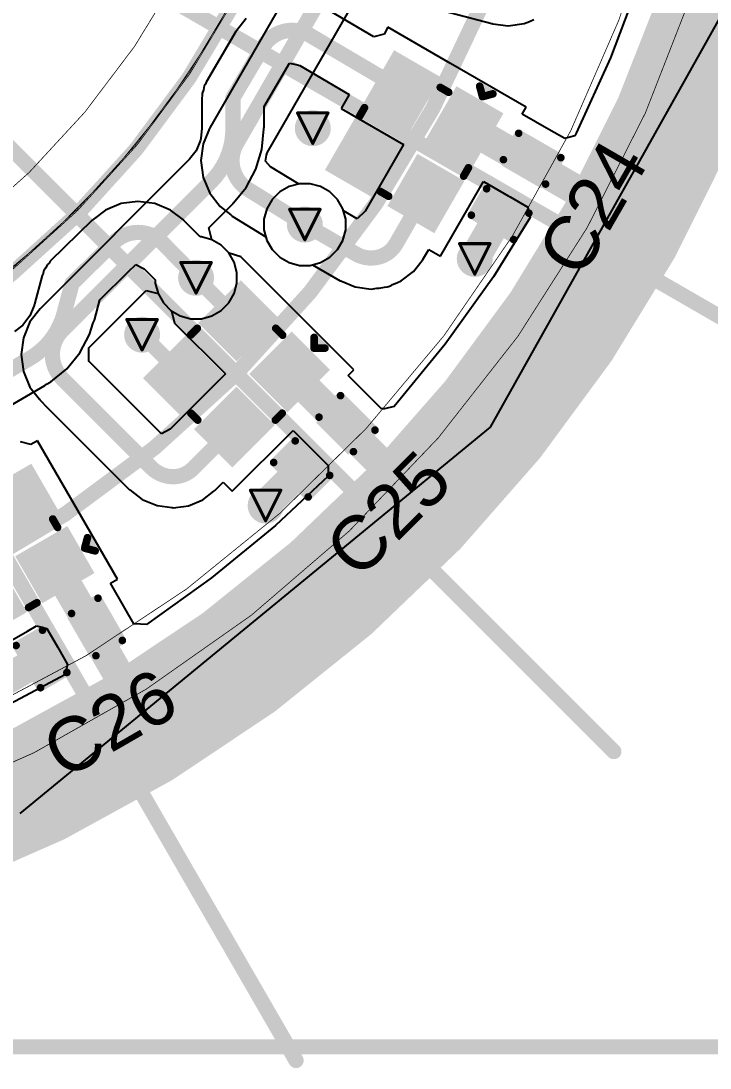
# Model space of a CAD drawing. Header units: inches. Extents: x -18 to 217, y -14 to 159.
# Drawn here: x 45.48 to 56.96, y -5.35 to 12.09 of the extents above; entities that cross this region are included whole.
import ezdxf

# ---------------------------------------------------------------- set-up
doc = ezdxf.new("R2010")
doc.units = ezdxf.units.IN
for name, color, linetype in [('Bottom Layer', 5, 'Continuous'), ('Dimension', 6, 'Continuous'), ('Drill Drawing', 1, 'Continuous'), ('Fabrication', 76, 'Continuous'), ('Mechanical 4', 56, 'Continuous'), ('Top Layer', 1, 'Continuous'), ('Top Overlay', 2, 'Continuous'), ('Top Paste', 8, 'Continuous'), ('Top Solder', 216, 'Continuous'), ('Via Holes', 16, 'Continuous')]:
    doc.layers.add(name, color=color, linetype=linetype)
doc.styles.add('Arial', font='', dxfattribs={"height": 0.2})
doc.styles.get('Arial').set_extended_font_data('Arial')

# ---------------------------------------------------------------- blocks, each defined once
blk = doc.blocks.new('C___0402_32')
at = {"layer": 'Top Layer'}
for points in [[(-0.699, -0.318), (-0.699, 0.317), (-0.241, 0.317), (-0.241, -0.318)], [(0.241, -0.318), (0.241, 0.317), (0.698, 0.317), (0.698, -0.318)]]:
    blk.add_hatch(color=1, dxfattribs=at).paths.add_polyline_path(points)
at = {"layer": 'Top Paste'}
for points in [[(-0.699, -0.318), (-0.699, 0.317), (-0.241, 0.317), (-0.241, -0.318)], [(0.241, -0.318), (0.241, 0.317), (0.698, 0.317), (0.698, -0.318)]]:
    blk.add_hatch(color=8, dxfattribs=at).paths.add_polyline_path(points)
at = {"layer": 'Top Solder'}
for points in [[(-0.759, -0.378), (-0.759, 0.377), (-0.181, 0.377), (-0.181, -0.378)], [(0.181, -0.378), (0.181, 0.377), (0.758, 0.377), (0.758, -0.378)]]:
    blk.add_hatch(color=216, dxfattribs=at).paths.add_polyline_path(points)
at = {"layer": 'Top Overlay', "const_width": 0.127}
for points in [[(-0.787, 0.406), (-0.279, 0.406)], [(-0.787, 0.406), (-0.787, -0.406)], [(0.279, 0.406), (0.787, 0.406)], [(0.787, 0.406), (0.787, -0.406)], [(-0.787, -0.406), (-0.279, -0.406)], [(0.279, -0.406), (0.787, -0.406)]]:
    blk.add_lwpolyline(points, dxfattribs=at)
at = {"layer": 'Top Overlay', "const_width": 0.0635}
for points in [[(-0.819, 0.406, 1), (-0.756, 0.406, 1)], [(-0.819, 0.406, 1), (-0.756, 0.406, 1)], [(-0.311, 0.406, 1), (-0.248, 0.406, 1)], [(0.248, 0.406, 1), (0.311, 0.406, 1)], [(0.756, 0.406, 1), (0.819, 0.406, 1)], [(0.756, 0.406, 1), (0.819, 0.406, 1)], [(-0.819, -0.406, 1), (-0.756, -0.406, 1)], [(-0.819, -0.406, 1), (-0.756, -0.406, 1)], [(-0.311, -0.406, 1), (-0.248, -0.406, 1)], [(0.248, -0.406, 1), (0.311, -0.406, 1)], [(0.756, -0.406, 1), (0.819, -0.406, 1)], [(0.756, -0.406, 1), (0.819, -0.406, 1)]]:
    blk.add_lwpolyline(points, format="xyb", close=True, dxfattribs=at)
blk = doc.blocks.new('SK6812_EC20_33')
at = {"layer": 'Top Layer'}
for points in [[(-1.05, 0.95), (-0.25, 0.95), (-0.25, 0.25), (-1.05, 0.25)], [(0.25, 0.95), (1.05, 0.95), (1.05, 0.25), (0.25, 0.25)], [(-1.05, -0.25), (-0.25, -0.25), (-0.25, -0.95), (-1.05, -0.95)], [(0.25, -0.25), (1.05, -0.25), (1.05, -0.95), (0.25, -0.95)]]:
    blk.add_hatch(color=1, dxfattribs=at).paths.add_polyline_path(points)
at = {"layer": 'Top Paste'}
for points in [[(-1.05, 0.95), (-0.25, 0.95), (-0.25, 0.25), (-1.05, 0.25)], [(0.25, 0.95), (1.05, 0.95), (1.05, 0.25), (0.25, 0.25)], [(-1.05, -0.25), (-0.25, -0.25), (-0.25, -0.95), (-1.05, -0.95)], [(0.25, -0.25), (1.05, -0.25), (1.05, -0.95), (0.25, -0.95)]]:
    blk.add_hatch(color=8, dxfattribs=at).paths.add_polyline_path(points)
at = {"layer": 'Top Solder'}
for points in [[(-1.152, 1.052), (-0.148, 1.052), (-0.148, 0.148), (-1.152, 0.148)], [(0.148, 1.052), (1.152, 1.052), (1.152, 0.148), (0.148, 0.148)], [(-1.152, -0.148), (-0.148, -0.148), (-0.148, -1.052), (-1.152, -1.052)], [(0.148, -0.148), (1.152, -0.148), (1.152, -1.052), (0.148, -1.052)]]:
    blk.add_hatch(color=216, dxfattribs=at).paths.add_polyline_path(points)
at = {"layer": 'Top Overlay', "const_width": 0.127}
for points in [[(-0.086, 1), (0.076, 1)], [(-1, 0.076), (-1, -0.086)], [(1, 0.076), (1, -0.086)], [(1.219, -0.61), (1.346, -0.483)], [(1.346, -0.483), (1.346, -0.737)], [(1.219, -0.61), (1.346, -0.737)], [(-0.086, -1), (0.076, -1)]]:
    blk.add_lwpolyline(points, dxfattribs=at)
at = {"layer": 'Top Overlay', "const_width": 0.0635}
for points in [[(-0.117, 1, 1), (-0.054, 1, 1)], [(0.044, 1, 1), (0.108, 1, 1)], [(-1.032, 0.076, 1), (-0.968, 0.076, 1)], [(0.968, 0.076, 1), (1.032, 0.076, 1)], [(-1.032, -0.086, 1), (-0.968, -0.086, 1)], [(0.968, -0.086, 1), (1.032, -0.086, 1)], [(1.314, -0.483, 1), (1.378, -0.483, 1)], [(1.314, -0.483, 1), (1.378, -0.483, 1)], [(1.187, -0.61, 1), (1.251, -0.61, 1)], [(1.187, -0.61, 1), (1.251, -0.61, 1)], [(1.314, -0.737, 1), (1.378, -0.737, 1)], [(1.314, -0.737, 1), (1.378, -0.737, 1)], [(-0.117, -1, 1), (-0.054, -1, 1)], [(0.044, -1, 1), (0.108, -1, 1)]]:
    blk.add_lwpolyline(points, format="xyb", close=True, dxfattribs=at)
blk = doc.blocks.new('C___0402_34')
at = {"layer": 'Top Layer'}
for points in [[(-0.699, -0.318), (-0.699, 0.317), (-0.241, 0.317), (-0.241, -0.318)], [(0.241, -0.318), (0.241, 0.317), (0.698, 0.317), (0.698, -0.318)]]:
    blk.add_hatch(color=1, dxfattribs=at).paths.add_polyline_path(points)
at = {"layer": 'Top Paste'}
for points in [[(-0.699, -0.318), (-0.699, 0.317), (-0.241, 0.317), (-0.241, -0.318)], [(0.241, -0.318), (0.241, 0.317), (0.698, 0.317), (0.698, -0.318)]]:
    blk.add_hatch(color=8, dxfattribs=at).paths.add_polyline_path(points)
at = {"layer": 'Top Solder'}
for points in [[(-0.759, -0.378), (-0.759, 0.377), (-0.181, 0.377), (-0.181, -0.378)], [(0.181, -0.378), (0.181, 0.377), (0.758, 0.377), (0.758, -0.378)]]:
    blk.add_hatch(color=216, dxfattribs=at).paths.add_polyline_path(points)
at = {"layer": 'Top Overlay', "const_width": 0.127}
for points in [[(-0.787, 0.406), (-0.787, -0.406)], [(-0.787, 0.406), (-0.279, 0.406)], [(0.279, 0.406), (0.787, 0.406)], [(0.787, 0.406), (0.787, -0.406)], [(-0.787, -0.406), (-0.279, -0.406)], [(0.279, -0.406), (0.787, -0.406)]]:
    blk.add_lwpolyline(points, dxfattribs=at)
at = {"layer": 'Top Overlay', "const_width": 0.0635}
for points in [[(-0.819, 0.406, 1), (-0.756, 0.406, 1)], [(-0.819, 0.406, 1), (-0.756, 0.406, 1)], [(-0.311, 0.406, 1), (-0.248, 0.406, 1)], [(0.248, 0.406, 1), (0.311, 0.406, 1)], [(0.756, 0.406, 1), (0.819, 0.406, 1)], [(0.756, 0.406, 1), (0.819, 0.406, 1)], [(-0.819, -0.406, 1), (-0.756, -0.406, 1)], [(-0.819, -0.406, 1), (-0.756, -0.406, 1)], [(-0.311, -0.406, 1), (-0.248, -0.406, 1)], [(0.248, -0.406, 1), (0.311, -0.406, 1)], [(0.756, -0.406, 1), (0.819, -0.406, 1)], [(0.756, -0.406, 1), (0.819, -0.406, 1)]]:
    blk.add_lwpolyline(points, format="xyb", close=True, dxfattribs=at)
blk = doc.blocks.new('SK6812_EC20_35')
at = {"layer": 'Top Layer'}
for points in [[(-1.05, 0.95), (-0.25, 0.95), (-0.25, 0.25), (-1.05, 0.25)], [(0.25, 0.95), (1.05, 0.95), (1.05, 0.25), (0.25, 0.25)], [(-1.05, -0.25), (-0.25, -0.25), (-0.25, -0.95), (-1.05, -0.95)], [(0.25, -0.25), (1.05, -0.25), (1.05, -0.95), (0.25, -0.95)]]:
    blk.add_hatch(color=1, dxfattribs=at).paths.add_polyline_path(points)
at = {"layer": 'Top Paste'}
for points in [[(-1.05, 0.95), (-0.25, 0.95), (-0.25, 0.25), (-1.05, 0.25)], [(0.25, 0.95), (1.05, 0.95), (1.05, 0.25), (0.25, 0.25)], [(-1.05, -0.25), (-0.25, -0.25), (-0.25, -0.95), (-1.05, -0.95)], [(0.25, -0.25), (1.05, -0.25), (1.05, -0.95), (0.25, -0.95)]]:
    blk.add_hatch(color=8, dxfattribs=at).paths.add_polyline_path(points)
at = {"layer": 'Top Solder'}
for points in [[(-1.152, 1.052), (-0.148, 1.052), (-0.148, 0.148), (-1.152, 0.148)], [(0.148, 1.052), (1.152, 1.052), (1.152, 0.148), (0.148, 0.148)], [(-1.152, -0.148), (-0.148, -0.148), (-0.148, -1.052), (-1.152, -1.052)], [(0.148, -0.148), (1.152, -0.148), (1.152, -1.052), (0.148, -1.052)]]:
    blk.add_hatch(color=216, dxfattribs=at).paths.add_polyline_path(points)
at = {"layer": 'Top Overlay', "const_width": 0.127}
for points in [[(-0.086, 1), (0.076, 1)], [(-1, 0.076), (-1, -0.086)], [(1, 0.076), (1, -0.086)], [(1.346, -0.483), (1.219, -0.61)], [(1.346, -0.483), (1.346, -0.737)], [(1.219, -0.61), (1.346, -0.737)], [(-0.086, -1), (0.076, -1)]]:
    blk.add_lwpolyline(points, dxfattribs=at)
at = {"layer": 'Top Overlay', "const_width": 0.0635}
for points in [[(-0.117, 1, 1), (-0.054, 1, 1)], [(0.044, 1, 1), (0.108, 1, 1)], [(-1.032, 0.076, 1), (-0.968, 0.076, 1)], [(0.968, 0.076, 1), (1.032, 0.076, 1)], [(-1.032, -0.086, 1), (-0.968, -0.086, 1)], [(0.968, -0.086, 1), (1.032, -0.086, 1)], [(1.314, -0.483, 1), (1.378, -0.483, 1)], [(1.314, -0.483, 1), (1.378, -0.483, 1)], [(1.187, -0.61, 1), (1.251, -0.61, 1)], [(1.187, -0.61, 1), (1.251, -0.61, 1)], [(1.314, -0.737, 1), (1.378, -0.737, 1)], [(1.314, -0.737, 1), (1.378, -0.737, 1)], [(-0.117, -1, 1), (-0.054, -1, 1)], [(0.044, -1, 1), (0.108, -1, 1)]]:
    blk.add_lwpolyline(points, format="xyb", close=True, dxfattribs=at)
blk = doc.blocks.new('C___0402_36')
at = {"layer": 'Top Layer'}
for points in [[(-0.699, -0.318), (-0.699, 0.317), (-0.241, 0.317), (-0.241, -0.318)], [(0.241, -0.318), (0.241, 0.317), (0.698, 0.317), (0.698, -0.318)]]:
    blk.add_hatch(color=1, dxfattribs=at).paths.add_polyline_path(points)
at = {"layer": 'Top Paste'}
for points in [[(-0.699, -0.318), (-0.699, 0.317), (-0.241, 0.317), (-0.241, -0.318)], [(0.241, -0.318), (0.241, 0.317), (0.698, 0.317), (0.698, -0.318)]]:
    blk.add_hatch(color=8, dxfattribs=at).paths.add_polyline_path(points)
at = {"layer": 'Top Solder'}
for points in [[(-0.759, -0.378), (-0.759, 0.377), (-0.181, 0.377), (-0.181, -0.378)], [(0.181, -0.378), (0.181, 0.377), (0.758, 0.377), (0.758, -0.378)]]:
    blk.add_hatch(color=216, dxfattribs=at).paths.add_polyline_path(points)
at = {"layer": 'Top Overlay', "const_width": 0.127}
for points in [[(-0.787, 0.406), (-0.279, 0.406)], [(-0.787, 0.406), (-0.787, -0.406)], [(0.279, 0.406), (0.787, 0.406)], [(0.787, 0.406), (0.787, -0.406)], [(-0.787, -0.406), (-0.279, -0.406)], [(0.279, -0.406), (0.787, -0.406)]]:
    blk.add_lwpolyline(points, dxfattribs=at)
at = {"layer": 'Top Overlay', "const_width": 0.0635}
for points in [[(-0.819, 0.406, 1), (-0.756, 0.406, 1)], [(-0.819, 0.406, 1), (-0.756, 0.406, 1)], [(-0.311, 0.406, 1), (-0.248, 0.406, 1)], [(0.248, 0.406, 1), (0.311, 0.406, 1)], [(0.756, 0.406, 1), (0.819, 0.406, 1)], [(0.756, 0.406, 1), (0.819, 0.406, 1)], [(-0.819, -0.406, 1), (-0.756, -0.406, 1)], [(-0.819, -0.406, 1), (-0.756, -0.406, 1)], [(-0.311, -0.406, 1), (-0.248, -0.406, 1)], [(0.248, -0.406, 1), (0.311, -0.406, 1)], [(0.756, -0.406, 1), (0.819, -0.406, 1)], [(0.756, -0.406, 1), (0.819, -0.406, 1)]]:
    blk.add_lwpolyline(points, format="xyb", close=True, dxfattribs=at)
blk = doc.blocks.new('SK6812_EC20_37')
at = {"layer": 'Top Layer'}
for points in [[(-1.05, 0.95), (-0.25, 0.95), (-0.25, 0.25), (-1.05, 0.25)], [(0.25, 0.95), (1.05, 0.95), (1.05, 0.25), (0.25, 0.25)], [(-1.05, -0.25), (-0.25, -0.25), (-0.25, -0.95), (-1.05, -0.95)], [(0.25, -0.25), (1.05, -0.25), (1.05, -0.95), (0.25, -0.95)]]:
    blk.add_hatch(color=1, dxfattribs=at).paths.add_polyline_path(points)
at = {"layer": 'Top Paste'}
for points in [[(-1.05, 0.95), (-0.25, 0.95), (-0.25, 0.25), (-1.05, 0.25)], [(0.25, 0.95), (1.05, 0.95), (1.05, 0.25), (0.25, 0.25)], [(-1.05, -0.25), (-0.25, -0.25), (-0.25, -0.95), (-1.05, -0.95)], [(0.25, -0.25), (1.05, -0.25), (1.05, -0.95), (0.25, -0.95)]]:
    blk.add_hatch(color=8, dxfattribs=at).paths.add_polyline_path(points)
at = {"layer": 'Top Solder'}
for points in [[(-1.152, 1.052), (-0.148, 1.052), (-0.148, 0.148), (-1.152, 0.148)], [(0.148, 1.052), (1.152, 1.052), (1.152, 0.148), (0.148, 0.148)], [(-1.152, -0.148), (-0.148, -0.148), (-0.148, -1.052), (-1.152, -1.052)], [(0.148, -0.148), (1.152, -0.148), (1.152, -1.052), (0.148, -1.052)]]:
    blk.add_hatch(color=216, dxfattribs=at).paths.add_polyline_path(points)
at = {"layer": 'Top Overlay', "const_width": 0.127}
for points in [[(-0.086, 1), (0.076, 1)], [(-1, 0.076), (-1, -0.086)], [(1, 0.076), (1, -0.086)], [(1.346, -0.483), (1.219, -0.61)], [(1.346, -0.483), (1.346, -0.737)], [(1.219, -0.61), (1.346, -0.737)], [(-0.086, -1), (0.076, -1)]]:
    blk.add_lwpolyline(points, dxfattribs=at)
at = {"layer": 'Top Overlay', "const_width": 0.0635}
for points in [[(-0.117, 1, 1), (-0.054, 1, 1)], [(0.044, 1, 1), (0.108, 1, 1)], [(-1.032, 0.076, 1), (-0.968, 0.076, 1)], [(0.968, 0.076, 1), (1.032, 0.076, 1)], [(-1.032, -0.086, 1), (-0.968, -0.086, 1)], [(0.968, -0.086, 1), (1.032, -0.086, 1)], [(1.314, -0.483, 1), (1.378, -0.483, 1)], [(1.314, -0.483, 1), (1.378, -0.483, 1)], [(1.187, -0.61, 1), (1.251, -0.61, 1)], [(1.187, -0.61, 1), (1.251, -0.61, 1)], [(1.314, -0.737, 1), (1.378, -0.737, 1)], [(1.314, -0.737, 1), (1.378, -0.737, 1)], [(-0.117, -1, 1), (-0.054, -1, 1)], [(0.044, -1, 1), (0.108, -1, 1)]]:
    blk.add_lwpolyline(points, format="xyb", close=True, dxfattribs=at)

msp = doc.modelspace()

# ---------------------------------------------------------------- hatches: boundary and pattern name
at = {"layer": 'Bottom Layer'}
h = msp.add_hatch(color=5, dxfattribs=at)
edge = h.paths.add_edge_path()
edge.add_arc((50.347, 10.3), 0.3, 0, 360)
h = msp.add_hatch(color=5, dxfattribs=at)
edge = h.paths.add_edge_path()
edge.add_arc((50.214, 8.695), 0.3, 0, 360)
h = msp.add_hatch(color=5, dxfattribs=at)
edge = h.paths.add_edge_path()
edge.add_arc((53.045, 8.123), 0.3, 0, 360)
h = msp.add_hatch(color=5, dxfattribs=at)
edge = h.paths.add_edge_path()
edge.add_arc((48.402, 7.808), 0.3, 0, 360)
h = msp.add_hatch(color=5, dxfattribs=at)
edge = h.paths.add_edge_path()
edge.add_arc((47.503, 6.86), 0.3, 0, 360)
h = msp.add_hatch(color=5, dxfattribs=at)
edge = h.paths.add_edge_path()
edge.add_arc((49.561, 4.015), 0.3, 0, 360)
at = {"layer": 'Top Layer'}
h = msp.add_hatch(color=1, dxfattribs=at)
edge = h.paths.add_edge_path()
edge.add_arc((50.347, 10.3), 0.3, 0, 360)
h = msp.add_hatch(color=1, dxfattribs=at)
edge = h.paths.add_edge_path()
edge.add_arc((50.214, 8.695), 0.3, 0, 360)
h = msp.add_hatch(color=1, dxfattribs=at)
edge = h.paths.add_edge_path()
edge.add_arc((53.045, 8.123), 0.3, 0, 360)
h = msp.add_hatch(color=1, dxfattribs=at)
edge = h.paths.add_edge_path()
edge.add_arc((48.402, 7.808), 0.3, 0, 360)
h = msp.add_hatch(color=1, dxfattribs=at)
edge = h.paths.add_edge_path()
edge.add_arc((47.503, 6.86), 0.3, 0, 360)
h = msp.add_hatch(color=1, dxfattribs=at)
edge = h.paths.add_edge_path()
edge.add_arc((49.561, 4.015), 0.3, 0, 360)
at = {"layer": 'Via Holes'}
h = msp.add_hatch(color=7, dxfattribs=at)
edge = h.paths.add_edge_path()
edge.add_arc((50.347, 10.3), 0.15, 0, 360)
h = msp.add_hatch(color=7, dxfattribs=at)
edge = h.paths.add_edge_path()
edge.add_arc((50.214, 8.695), 0.15, 0, 360)
h = msp.add_hatch(color=7, dxfattribs=at)
edge = h.paths.add_edge_path()
edge.add_arc((53.045, 8.123), 0.15, 0, 360)
h = msp.add_hatch(color=7, dxfattribs=at)
edge = h.paths.add_edge_path()
edge.add_arc((48.402, 7.808), 0.15, 0, 360)
h = msp.add_hatch(color=7, dxfattribs=at)
edge = h.paths.add_edge_path()
edge.add_arc((47.503, 6.86), 0.15, 0, 360)
h = msp.add_hatch(color=7, dxfattribs=at)
edge = h.paths.add_edge_path()
edge.add_arc((49.561, 4.015), 0.15, 0, 360)

# ---------------------------------------------------------------- linework, layer by layer
at = {"layer": 'Bottom Layer'}
for p, q in [((50.381, 13.34), (48.629, 10.304)), ((49.586, 9.89), (51.279, 12.822)), ((48.626, 10.296), (48.521, 10.042)), ((48.629, 10.304), (48.626, 10.296)), ((48.521, 10.042), (48.484, 9.761)), ((49.558, 9.751), (49.576, 9.851)), ((49.576, 9.851), (49.586, 9.89)), ((48.484, 9.761), (48.521, 9.481)), ((49.64, 9.659), (49.558, 9.751)), ((50.106, 9.371), (49.64, 9.659)), ((48.521, 9.481), (48.629, 9.219)), ((50.125, 9.376), (50.106, 9.371)), ((50.304, 9.376), (50.125, 9.376)), ((50.477, 9.33), (50.304, 9.376)), ((50.632, 9.24), (50.477, 9.33)), ((47.434, 9.081), (47.153, 9.044)), ((47.715, 9.044), (47.434, 9.081)), ((48.629, 9.219), (48.801, 8.995)), ((50.759, 9.113), (50.632, 9.24)), ((50.849, 8.958), (50.759, 9.113)), ((46.892, 8.936), (46.686, 8.777)), ((47.153, 9.044), (46.892, 8.936)), ((47.977, 8.936), (47.715, 9.044)), ((48.19, 8.772), (47.977, 8.936)), ((48.801, 8.995), (48.982, 8.856)), ((50.895, 8.785), (50.849, 8.958)), ((46.67, 8.767), (45.973, 8.083)), ((46.686, 8.777), (46.67, 8.767)), ((48.192, 8.771), (48.19, 8.772)), ((48.197, 8.768), (48.192, 8.771)), ((48.192, 8.771), (48.192, 8.771)), ((48.198, 8.766), (48.197, 8.768)), ((48.2, 8.765), (48.198, 8.766)), ((48.317, 8.646), (48.2, 8.765)), ((48.982, 8.856), (49.006, 8.833)), ((49.006, 8.833), (49.565, 8.488)), ((50.895, 8.605), (50.895, 8.785)), ((48.471, 8.489), (48.317, 8.646)), ((50.849, 8.432), (50.895, 8.605)), ((48.492, 8.489), (48.471, 8.489)), ((48.665, 8.443), (48.492, 8.489)), ((48.82, 8.353), (48.665, 8.443)), ((49.565, 8.488), (49.58, 8.432)), ((49.58, 8.432), (49.669, 8.277)), ((50.759, 8.277), (50.849, 8.432)), ((48.947, 8.226), (48.82, 8.353)), ((49.037, 8.071), (48.947, 8.226)), ((49.669, 8.277), (49.796, 8.15)), ((50.632, 8.15), (50.759, 8.277)), ((45.925, 8.029), (45.896, 7.97)), ((45.953, 8.053), (45.925, 8.029)), ((45.973, 8.083), (45.953, 8.053)), ((47.272, 7.907), (47.396, 8.028)), ((47.396, 8.028), (47.538, 7.955)), ((49.083, 7.898), (49.037, 8.071)), ((49.796, 8.15), (49.951, 8.061)), ((49.951, 8.061), (50.125, 8.014)), ((50.304, 8.014), (50.477, 8.061)), ((50.477, 8.061), (50.632, 8.15)), ((45.852, 7.88), (45.836, 7.848)), ((45.859, 7.916), (45.852, 7.88)), ((45.896, 7.97), (45.859, 7.916)), ((46.8, 7.443), (47.272, 7.907)), ((47.538, 7.955), (47.549, 7.949)), ((47.549, 7.949), (47.721, 7.775)), ((49.083, 7.719), (49.083, 7.898)), ((50.125, 8.014), (50.304, 8.014)), ((45.836, 7.848), (45.708, 7.37)), ((47.721, 7.775), (47.721, 7.719)), ((47.721, 7.719), (47.768, 7.545)), ((49.037, 7.545), (49.083, 7.719)), ((47.768, 7.545), (47.857, 7.39)), ((48.947, 7.39), (49.037, 7.545)), ((45.705, 7.347), (45.633, 7.172)), ((45.707, 7.359), (45.705, 7.347)), ((45.708, 7.37), (45.707, 7.359)), ((46.708, 7.101), (46.8, 7.443)), ((47.857, 7.39), (47.984, 7.263)), ((48.82, 7.263), (48.947, 7.39)), ((45.633, 7.172), (45.518, 7.022)), ((47.984, 7.263), (48.139, 7.174)), ((48.139, 7.174), (48.313, 7.127)), ((48.492, 7.127), (48.665, 7.174)), ((48.665, 7.174), (48.82, 7.263)), ((45.518, 7.022), (45.376, 6.913)), ((46.627, 6.863), (46.686, 7.057)), ((46.686, 7.057), (46.708, 7.101)), ((48.313, 7.127), (48.492, 7.127)), ((46.465, 6.559), (46.627, 6.863)), ((46.247, 6.293), (46.465, 6.559)), ((45.98, 6.074), (46.247, 6.293)), ((42.945, 4.316), (45.883, 6.012)), ((45.883, 6.012), (45.913, 6.038)), ((45.913, 6.038), (45.98, 6.074))]:
    msp.add_line(p, q, dxfattribs=at)
at = {"layer": 'Bottom Layer', "const_width": 0.254}
for points in [[(49.077, 10.045), (50.83, 13.081)], [(49.279, 9.274), (50.214, 8.695)], [(46.336, 7.714), (47.033, 8.398)], [(47.831, 8.402), (48.408, 7.814)], [(46.208, 7.235), (46.336, 7.714)], [(42.589, 4.708), (45.625, 6.461)]]:
    msp.add_lwpolyline(points, dxfattribs=at)
for points in [[(49.279, 9.274, -0.411354), (49.077, 10.045)], [(47.033, 8.398, -0.410559), (47.831, 8.402)], [(46.208, 7.235, -0.203622), (45.625, 6.461)]]:
    msp.add_lwpolyline(points, format="xyb", dxfattribs=at)
at = {"layer": 'Bottom Layer', "const_width": 0.127}
for points in [[(49.014, 10.045, 1), (49.141, 10.045, 1)], [(49.014, 10.045, 1), (49.141, 10.045, 1)], [(49.215, 9.274, 1), (49.342, 9.274, 1)], [(49.215, 9.274, 1), (49.342, 9.274, 1)], [(50.151, 8.695, 1), (50.278, 8.695, 1)], [(46.97, 8.398, 1), (47.097, 8.398, 1)], [(46.97, 8.398, 1), (47.097, 8.398, 1)], [(47.767, 8.402, 1), (47.894, 8.402, 1)], [(47.768, 8.402, 1), (47.895, 8.402, 1)], [(48.345, 7.814, 1), (48.472, 7.814, 1)], [(46.273, 7.714, 1), (46.4, 7.714, 1)], [(46.273, 7.714, 1), (46.4, 7.714, 1)], [(46.144, 7.235, 1), (46.271, 7.235, 1)], [(46.144, 7.235, 1), (46.271, 7.235, 1)], [(45.561, 6.461, 1), (45.688, 6.461, 1)], [(45.561, 6.461, 1), (45.688, 6.461, 1)]]:
    msp.add_lwpolyline(points, format="xyb", close=True, dxfattribs=at)
at = {"layer": 'Dimension', "const_width": 0.254}
for points in [[(21.817, 43.704), (50.067, -5.227)], [(17.944, 37.336), (55.362, -0.082)], [(15.044, 31.457), (58.345, 6.457)]]:
    msp.add_lwpolyline(points, dxfattribs=at)
at = {"layer": 'Dimension'}
for points, const_width in [([(58.31, 19.467, 1), (13.31, 19.467, 1)], 0.254), ([(54.56, 19.467, 1), (17.06, 19.467, 1)], 0.254), ([(55.299, -0.082, 1), (55.426, -0.082, 1)], 0.127), ([(50.004, -5.227, 1), (50.131, -5.227, 1)], 0.127)]:
    msp.add_lwpolyline(points, format="xyb", close=True, dxfattribs=dict(at, const_width=const_width))
at = {"layer": 'Drill Drawing', "const_width": 0.0508}
for points in [[(50.093, 10.554), (50.601, 10.554)], [(50.093, 10.554), (50.347, 10.046)], [(50.347, 10.046), (50.601, 10.554)], [(49.96, 8.949), (50.468, 8.949)], [(49.96, 8.949), (50.214, 8.441)], [(50.214, 8.441), (50.468, 8.949)], [(52.791, 8.377), (53.299, 8.377)], [(52.791, 8.377), (53.045, 7.869)], [(53.045, 7.869), (53.299, 8.377)], [(48.148, 8.062), (48.656, 8.062)], [(48.148, 8.062), (48.402, 7.554)], [(48.402, 7.554), (48.656, 8.062)], [(47.249, 7.114), (47.757, 7.114)], [(47.249, 7.114), (47.503, 6.606)], [(47.503, 6.606), (47.757, 7.114)], [(49.307, 4.269), (49.815, 4.269)], [(49.307, 4.269), (49.561, 3.761)], [(49.561, 3.761), (49.815, 4.269)]]:
    msp.add_lwpolyline(points, dxfattribs=at)
at = {"layer": 'Drill Drawing', "const_width": 0.0254}
for points in [[(50.08, 10.554, 1), (50.105, 10.554, 1)], [(50.08, 10.554, 1), (50.105, 10.554, 1)], [(50.588, 10.554, 1), (50.613, 10.554, 1)], [(50.588, 10.554, 1), (50.613, 10.554, 1)], [(50.334, 10.046, 1), (50.359, 10.046, 1)], [(50.334, 10.046, 1), (50.359, 10.046, 1)], [(49.948, 8.949, 1), (49.973, 8.949, 1)], [(49.948, 8.949, 1), (49.973, 8.949, 1)], [(50.456, 8.949, 1), (50.481, 8.949, 1)], [(50.456, 8.949, 1), (50.481, 8.949, 1)], [(50.202, 8.441, 1), (50.227, 8.441, 1)], [(50.202, 8.441, 1), (50.227, 8.441, 1)], [(52.778, 8.377, 1), (52.804, 8.377, 1)], [(52.778, 8.377, 1), (52.804, 8.377, 1)], [(53.286, 8.377, 1), (53.312, 8.377, 1)], [(53.286, 8.377, 1), (53.312, 8.377, 1)], [(48.135, 8.062, 1), (48.161, 8.062, 1)], [(48.135, 8.062, 1), (48.161, 8.062, 1)], [(48.643, 8.062, 1), (48.669, 8.062, 1)], [(48.643, 8.062, 1), (48.669, 8.062, 1)], [(53.032, 7.869, 1), (53.058, 7.869, 1)], [(53.032, 7.869, 1), (53.058, 7.869, 1)], [(48.389, 7.554, 1), (48.415, 7.554, 1)], [(48.389, 7.554, 1), (48.415, 7.554, 1)], [(47.236, 7.114, 1), (47.261, 7.114, 1)], [(47.236, 7.114, 1), (47.261, 7.114, 1)], [(47.744, 7.114, 1), (47.769, 7.114, 1)], [(47.744, 7.114, 1), (47.769, 7.114, 1)], [(47.49, 6.606, 1), (47.515, 6.606, 1)], [(47.49, 6.606, 1), (47.515, 6.606, 1)], [(49.295, 4.269, 1), (49.32, 4.269, 1)], [(49.295, 4.269, 1), (49.32, 4.269, 1)], [(49.803, 4.269, 1), (49.828, 4.269, 1)], [(49.803, 4.269, 1), (49.828, 4.269, 1)], [(49.549, 3.761, 1), (49.574, 3.761, 1)], [(49.549, 3.761, 1), (49.574, 3.761, 1)]]:
    msp.add_lwpolyline(points, format="xyb", close=True, dxfattribs=at)
at = {"layer": 'Fabrication', "const_width": 0.0127}
for points in [[(53.194, 31.333, -1.1671), (15.675, 13.587)], [(53.194, 31.333, -1.1671), (15.675, 13.587)], [(53.194, 31.333, -1.1671), (15.675, 13.587)], [(53.194, 31.333, -1.1671), (15.675, 13.587)], [(54.511, 31.138, -1.205705), (14.177, 15.55)], [(54.511, 31.138, -1.205705), (14.177, 15.55)], [(46.068, 30.495, -1.250986), (21.846, 14.074)], [(46.068, 30.495, -1.250986), (21.846, 14.074)], [(46.068, 30.495, -1.250986), (21.846, 14.074)], [(46.068, 30.495, -1.250986), (21.846, 14.074)], [(44.83, 30.257, -1.342703), (22.394, 15.55)]]:
    msp.add_lwpolyline(points, format="xyb", dxfattribs=at)
at = {"layer": 'Mechanical 4', "const_width": 0.0127}
for points in [[(50.811, 19.55, 1), (20.811, 19.55, 1)], [(50.811, 19.55, 1), (20.811, 19.55, 1)], [(50.811, 19.55, 1), (20.811, 19.55, 1)], [(50.811, 19.55, 1), (20.811, 19.55, 1)], [(50.825, 19.538, 1), (20.825, 19.538, 1)], [(50.825, 19.538, 1), (20.825, 19.538, 1)], [(50.825, 19.538, 1), (20.825, 19.538, 1)], [(50.825, 19.538, 1), (20.825, 19.538, 1)]]:
    msp.add_lwpolyline(points, format="xyb", close=True, dxfattribs=at)
at = {"layer": 'Top Layer'}
for p, q in [((53.308, 5.322), (58.062, 13.801)), ((55.793, 12.767), (55.306, 11.474)), ((51.299, 12.586), (53.33, 12.042)), ((51.362, 11.822), (50.544, 12.303)), ((49.236, 12.129), (49.078, 11.923)), ((53.33, 12.042), (53.331, 12.042)), ((53.331, 12.042), (53.331, 12.042)), ((53.331, 12.042), (53.333, 12.041)), ((53.333, 12.041), (53.346, 12.04)), ((53.346, 12.04), (53.6, 12.007)), ((53.6, 12.007), (53.866, 12.042)), ((53.866, 12.042), (53.956, 12.079)), ((53.956, 12.079), (54.027, 12.109)), ((49.066, 11.91), (48.57, 11.068)), ((49.078, 11.923), (49.066, 11.91)), ((51.534, 11.867), (51.362, 11.822)), ((51.599, 11.98), (51.534, 11.867)), ((52.638, 11.38), (51.599, 11.98)), ((49.534, 10.664), (49.958, 11.383)), ((49.958, 11.383), (50.068, 11.359)), ((50.068, 11.359), (50.132, 11.344)), ((50.132, 11.344), (50.952, 10.86)), ((53.904, 10.649), (52.638, 11.38)), ((52.638, 11.38), (52.638, 11.38)), ((55.306, 11.474), (54.736, 10.217)), ((48.537, 11.003), (48.524, 10.939)), ((48.557, 11.034), (48.537, 11.003)), ((48.57, 11.068), (48.557, 11.034)), ((48.505, 10.841), (48.498, 10.805)), ((48.524, 10.939), (48.503, 10.877)), ((48.503, 10.877), (48.505, 10.841)), ((50.952, 10.86), (50.818, 10.627)), ((48.498, 10.805), (48.498, 10.478)), ((49.534, 10.31), (49.534, 10.664)), ((53.837, 10.533), (53.904, 10.649)), ((48.498, 10.478), (48.498, 10.31)), ((50.818, 10.627), (51.857, 10.027)), ((54.281, 10.277), (53.837, 10.533)), ((48.5, 10.301), (48.481, 10.131)), ((48.498, 10.31), (48.5, 10.301)), ((49.531, 10.298), (49.534, 10.31)), ((49.532, 10.288), (49.531, 10.298)), ((48.481, 10.131), (48.477, 10.1)), ((49.499, 9.945), (49.532, 10.288)), ((54.543, 10.126), (54.281, 10.277)), ((54.281, 10.277), (54.281, 10.277)), ((54.714, 10.175), (54.543, 10.126)), ((54.736, 10.217), (54.714, 10.175)), ((48.477, 10.1), (48.404, 9.925)), ((49.399, 9.615), (49.499, 9.945)), ((51.857, 10.027), (51.217, 8.919)), ((48.286, 9.777), (45.808, 7.298)), ((48.295, 9.783), (48.286, 9.777)), ((48.404, 9.925), (48.295, 9.783)), ((49.236, 9.312), (49.399, 9.615)), ((49.027, 9.057), (49.236, 9.312)), ((49.951, 9.33), (49.796, 9.24)), ((50.125, 9.376), (49.951, 9.33)), ((50.304, 9.376), (50.125, 9.376)), ((50.477, 9.33), (50.304, 9.376)), ((50.632, 9.24), (50.477, 9.33)), ((52.473, 8.17), (53.123, 9.296)), ((53.123, 9.296), (53.19, 9.412)), ((53.123, 9.296), (53.123, 9.296)), ((53.19, 9.412), (53.603, 9.173)), ((49.669, 9.113), (49.58, 8.958)), ((49.796, 9.24), (49.669, 9.113)), ((50.759, 9.113), (50.632, 9.24)), ((50.849, 8.958), (50.759, 9.113)), ((53.603, 9.173), (53.633, 9.156)), ((53.633, 9.156), (53.633, 9.156)), ((53.633, 9.156), (53.927, 8.986)), ((48.615, 8.64), (48.893, 8.919)), ((48.893, 8.919), (49.019, 9.044)), ((49.019, 9.044), (49.027, 9.057)), ((49.019, 9.044), (49.019, 9.044)), ((49.58, 8.958), (49.533, 8.785)), ((50.859, 8.921), (50.849, 8.958)), ((51.085, 8.79), (50.859, 8.921)), ((51.217, 8.919), (51.085, 8.79)), ((53.927, 8.986), (53.97, 8.814)), ((49.533, 8.785), (49.533, 8.605)), ((53.97, 8.814), (53.356, 7.826)), ((48.665, 8.443), (48.615, 8.64)), ((49.533, 8.605), (49.58, 8.432)), ((48.82, 8.353), (48.665, 8.443)), ((49.58, 8.432), (49.669, 8.277)), ((48.947, 8.226), (48.82, 8.353)), ((48.953, 8.216), (48.947, 8.226)), ((49.147, 8.159), (48.953, 8.216)), ((49.669, 8.277), (49.796, 8.15)), ((52.182, 8.114), (52.279, 8.282)), ((52.279, 8.282), (52.473, 8.17)), ((50.181, 7.125), (49.147, 8.159)), ((49.147, 8.159), (49.147, 8.159)), ((49.796, 8.15), (49.951, 8.061)), ((49.951, 8.061), (50.125, 8.014)), ((50.304, 8.014), (50.341, 8.024)), ((50.341, 8.024), (50.8, 7.759)), ((52.024, 7.911), (52.167, 8.097)), ((52.167, 8.097), (52.182, 8.114)), ((50.125, 8.014), (50.304, 8.014)), ((51.82, 7.755), (52.024, 7.911)), ((50.8, 7.759), (50.811, 7.755)), ((50.811, 7.755), (51.051, 7.656)), ((51.584, 7.657), (51.648, 7.677)), ((51.648, 7.677), (51.674, 7.694)), ((51.648, 7.677), (51.648, 7.677)), ((51.674, 7.694), (51.744, 7.723)), ((51.744, 7.723), (51.82, 7.755)), ((53.356, 7.826), (52.552, 6.704)), ((46.618, 6.643), (47.57, 7.596)), ((47.57, 7.596), (47.768, 7.545)), ((47.768, 7.545), (47.857, 7.39)), ((51.051, 7.656), (51.317, 7.621)), ((51.317, 7.621), (51.413, 7.634)), ((51.413, 7.634), (51.447, 7.638)), ((51.447, 7.638), (51.45, 7.637)), ((51.45, 7.637), (51.543, 7.651)), ((51.543, 7.651), (51.583, 7.656)), ((51.583, 7.656), (51.584, 7.657)), ((47.857, 7.39), (47.984, 7.263)), ((45.803, 7.291), (45.635, 7.073)), ((45.808, 7.298), (45.803, 7.291)), ((47.984, 7.263), (47.994, 7.258)), ((47.994, 7.258), (48.042, 7.054)), ((45.635, 7.073), (45.527, 6.811)), ((48.042, 7.054), (48.042, 7.054)), ((48.042, 7.054), (48.891, 6.206)), ((51.029, 6.276), (50.181, 7.125)), ((45.527, 6.811), (45.49, 6.531)), ((46.617, 6.425), (46.618, 6.643)), ((52.552, 6.704), (51.701, 5.667)), ((45.49, 6.531), (45.527, 6.25)), ((46.622, 6.414), (46.617, 6.425)), ((47.825, 5.211), (46.622, 6.414)), ((45.527, 6.25), (45.635, 5.989)), ((48.891, 6.206), (47.972, 5.286)), ((50.935, 6.182), (51.029, 6.276)), ((51.272, 5.845), (50.935, 6.182)), ((45.635, 5.989), (45.792, 5.785)), ((45.792, 5.785), (45.8, 5.773)), ((45.8, 5.773), (45.799, 5.773)), ((45.799, 5.773), (45.803, 5.768)), ((45.803, 5.768), (45.803, 5.768)), ((45.803, 5.768), (45.924, 5.647)), ((51.327, 5.79), (51.272, 5.845)), ((51.491, 5.626), (51.327, 5.79)), ((51.327, 5.79), (51.327, 5.79)), ((51.327, 5.79), (51.327, 5.79)), ((45.924, 5.647), (47.29, 4.281)), ((51.54, 5.627), (51.491, 5.626)), ((51.701, 5.667), (51.54, 5.627)), ((45.474, -1.114), (53.308, 5.322)), ((47.972, 5.286), (47.825, 5.211)), ((49.005, 4.253), (50.019, 5.266)), ((50.019, 5.266), (50.357, 4.929)), ((45.65, 5.03), (45.479, 5.077)), ((45.76, 5.093), (45.65, 5.03)), ((46.491, 3.827), (45.76, 5.093)), ((50.357, 4.929), (50.357, 4.929)), ((50.357, 4.929), (50.357, 4.929)), ((50.357, 4.929), (50.411, 4.874)), ((50.411, 4.874), (50.411, 4.874)), ((50.411, 4.874), (50.603, 4.683)), ((50.603, 4.683), (50.6, 4.505)), ((48.717, 4.266), (48.855, 4.403)), ((48.855, 4.403), (49.005, 4.253)), ((50.6, 4.505), (49.724, 3.685)), ((47.29, 4.281), (47.29, 4.281)), ((47.29, 4.281), (47.291, 4.28)), ((47.291, 4.28), (47.301, 4.274)), ((47.301, 4.274), (47.506, 4.116)), ((48.512, 4.111), (48.698, 4.253)), ((48.698, 4.253), (48.717, 4.266)), ((47.506, 4.116), (47.754, 4.013)), ((47.754, 4.013), (48.006, 3.98)), ((48.19, 4.001), (48.275, 4.012)), ((48.275, 4.012), (48.512, 4.111)), ((48.006, 3.98), (48.021, 3.977)), ((48.021, 3.977), (48.022, 3.977)), ((48.022, 3.977), (48.19, 4.001)), ((47.091, 2.788), (46.491, 3.827)), ((49.724, 3.685), (48.657, 2.809)), ((48.657, 2.809), (47.577, 2.035)), ((46.975, 2.721), (47.091, 2.788)), ((47.214, 2.308), (46.975, 2.721)), ((47.364, 2.047), (47.214, 2.308)), ((47.214, 2.308), (47.214, 2.308)), ((44.612, 1.357), (45.595, 1.924)), ((45.595, 1.924), (45.745, 2.011)), ((45.745, 2.011), (45.917, 1.965)), ((45.917, 1.965), (46.092, 1.66)), ((47.376, 2.044), (47.364, 2.047)), ((47.577, 2.035), (47.376, 2.044)), ((46.092, 1.66), (46.092, 1.66)), ((46.092, 1.66), (46.113, 1.624)), ((46.113, 1.624), (46.113, 1.624)), ((46.113, 1.624), (46.262, 1.367)), ((46.262, 1.367), (46.213, 1.196)), ((46.213, 1.196), (45.144, 0.624))]:
    msp.add_line(p, q, dxfattribs=at)
for points, const_width in [([(57.643, 14.108, -0.065633), (55.487, 8.636)], 2.032), ([(49.512, 11.646, -0.410559), (50.282, 11.857)], 0.254), ([(49.016, 10.31, -0.203622), (48.653, 9.411)], 0.254), ([(55.487, 8.636, -0.064248), (52.072, 3.999)], 2.032), ([(51.733, 8.373, -0.198466), (51.45, 8.155)], 0.254), ([(51.45, 8.155, -0.200714), (51.059, 8.208)], 0.254), ([(46.169, 6.135, -0.411354), (46.174, 6.932)], 0.254), ([(52.072, 3.999, -0.131907), (42.096, -2.055)], 2.032), ([(48.021, 4.495, -0.200714), (47.657, 4.647)], 0.254), ([(48.351, 4.632, -0.198466), (48.021, 4.495)], 0.254)]:
    msp.add_lwpolyline(points, format="xyb", dxfattribs=dict(at, const_width=const_width))
for points, const_width in [([(50.282, 11.857), (51.832, 10.944)], 0.254), ([(49.016, 10.805), (49.512, 11.646)], 0.254), ([(49.016, 10.31), (49.016, 10.805)], 0.254), ([(52.881, 10.338), (53.927, 9.734)], 0.508), ([(53.927, 9.734), (53.957, 9.717)], 0.508), ([(53.957, 9.717), (55.486, 8.834)], 0.508), ([(46.174, 6.932), (48.653, 9.411)], 0.254), ([(51.733, 8.373), (52.221, 9.218)], 0.254), ([(53.068, 8.177), (53.448, 8.835)], 0.508), ([(50.214, 8.695), (51.059, 8.208)], 0.254), ([(48.402, 7.808), (49.092, 7.119)], 0.254), ([(47.503, 6.86), (48.192, 6.17)], 0.254), ([(49.96, 6.241), (50.814, 5.387)], 0.508), ([(46.169, 6.135), (47.656, 4.648)], 0.254), ([(50.814, 5.387), (50.869, 5.332)], 0.508), ([(50.869, 5.332), (52.087, 4.114)], 0.508), ([(48.351, 4.632), (49.041, 5.322)], 0.254), ([(47.656, 4.648), (47.657, 4.647)], 0.254), ([(49.597, 4.06), (50.135, 4.597)], 0.508), ([(45.303, 4.335), (45.429, 4.113)], 0.254), ([(46.049, 3.03), (46.653, 1.984)], 0.508), ([(46.653, 1.984), (46.674, 1.948)], 0.508), ([(46.674, 1.948), (47.553, 0.425)], 0.508), ([(45.136, 1.06), (45.794, 1.44)], 0.508)]:
    msp.add_lwpolyline(points, dxfattribs=dict(at, const_width=const_width))
for points, const_width in [([(50.218, 11.857, 1), (50.345, 11.857, 1)], 0.127), ([(50.218, 11.857, 1), (50.345, 11.857, 1)], 0.127), ([(49.448, 11.646, 1), (49.575, 11.646, 1)], 0.127), ([(49.448, 11.646, 1), (49.575, 11.646, 1)], 0.127), ([(51.768, 10.944, 1), (51.895, 10.944, 1)], 0.127), ([(48.952, 10.805, 1), (49.079, 10.805, 1)], 0.127), ([(48.952, 10.805, 1), (49.079, 10.805, 1)], 0.127), ([(52.754, 10.338, 1), (53.008, 10.338, 1)], 0.254), ([(48.952, 10.31, 1), (49.079, 10.31, 1)], 0.127), ([(48.952, 10.31, 1), (49.079, 10.31, 1)], 0.127), ([(53.8, 9.734, 1), (54.054, 9.734, 1)], 0.254), ([(53.8, 9.734, 1), (54.054, 9.734, 1)], 0.254), ([(53.83, 9.717, 1), (54.084, 9.717, 1)], 0.254), ([(53.83, 9.717, 1), (54.084, 9.717, 1)], 0.254), ([(54.979, 8.636, 1), (55.995, 8.636, 1)], 1.016), ([(54.979, 8.636, 1), (55.995, 8.636, 1)], 1.016), ([(48.589, 9.411, 1), (48.716, 9.411, 1)], 0.127), ([(48.589, 9.411, 1), (48.716, 9.411, 1)], 0.127), ([(52.157, 9.218, 1), (52.284, 9.218, 1)], 0.127), ([(53.321, 8.835, 1), (53.575, 8.835, 1)], 0.254), ([(55.359, 8.834, 1), (55.613, 8.834, 1)], 0.254), ([(50.151, 8.695, 1), (50.278, 8.695, 1)], 0.127), ([(51.67, 8.373, 1), (51.797, 8.373, 1)], 0.127), ([(51.67, 8.373, 1), (51.797, 8.373, 1)], 0.127), ([(52.941, 8.177, 1), (53.195, 8.177, 1)], 0.254), ([(50.995, 8.208, 1), (51.122, 8.208, 1)], 0.127), ([(50.995, 8.208, 1), (51.122, 8.208, 1)], 0.127), ([(51.386, 8.155, 1), (51.513, 8.155, 1)], 0.127), ([(51.386, 8.155, 1), (51.513, 8.155, 1)], 0.127), ([(48.339, 7.808, 1), (48.466, 7.808, 1)], 0.127), ([(49.028, 7.119, 1), (49.155, 7.119, 1)], 0.127), ([(46.11, 6.932, 1), (46.237, 6.932, 1)], 0.127), ([(46.11, 6.932, 1), (46.237, 6.932, 1)], 0.127), ([(47.439, 6.86, 1), (47.566, 6.86, 1)], 0.127), ([(49.833, 6.241, 1), (50.087, 6.241, 1)], 0.254), ([(48.129, 6.17, 1), (48.256, 6.17, 1)], 0.127), ([(46.106, 6.135, 1), (46.233, 6.135, 1)], 0.127), ([(46.105, 6.135, 1), (46.232, 6.135, 1)], 0.127), ([(50.687, 5.387, 1), (50.941, 5.387, 1)], 0.254), ([(50.687, 5.387, 1), (50.941, 5.387, 1)], 0.254), ([(50.742, 5.332, 1), (50.996, 5.332, 1)], 0.254), ([(50.742, 5.332, 1), (50.996, 5.332, 1)], 0.254), ([(48.977, 5.322, 1), (49.104, 5.322, 1)], 0.127), ([(51.564, 3.999, 1), (52.58, 3.999, 1)], 1.016), ([(51.564, 3.999, 1), (52.58, 3.999, 1)], 1.016), ([(47.592, 4.648, 1), (47.719, 4.648, 1)], 0.127), ([(47.592, 4.648, 1), (47.719, 4.648, 1)], 0.127), ([(47.593, 4.647, 1), (47.72, 4.647, 1)], 0.127), ([(47.593, 4.647, 1), (47.72, 4.647, 1)], 0.127), ([(48.288, 4.632, 1), (48.415, 4.632, 1)], 0.127), ([(48.288, 4.632, 1), (48.415, 4.632, 1)], 0.127), ([(50.008, 4.597, 1), (50.262, 4.597, 1)], 0.254), ([(47.958, 4.495, 1), (48.085, 4.495, 1)], 0.127), ([(47.958, 4.495, 1), (48.085, 4.495, 1)], 0.127), ([(51.96, 4.114, 1), (52.214, 4.114, 1)], 0.254), ([(45.365, 4.113, 1), (45.492, 4.113, 1)], 0.127), ([(49.47, 4.06, 1), (49.724, 4.06, 1)], 0.254), ([(45.922, 3.03, 1), (46.176, 3.03, 1)], 0.254), ([(46.526, 1.984, 1), (46.78, 1.984, 1)], 0.254), ([(46.526, 1.984, 1), (46.78, 1.984, 1)], 0.254), ([(46.547, 1.948, 1), (46.801, 1.948, 1)], 0.254), ([(46.547, 1.948, 1), (46.801, 1.948, 1)], 0.254), ([(45.667, 1.44, 1), (45.921, 1.44, 1)], 0.254), ([(47.426, 0.425, 1), (47.68, 0.425, 1)], 0.254)]:
    msp.add_lwpolyline(points, format="xyb", close=True, dxfattribs=dict(at, const_width=const_width))
at = {"layer": 'Top Overlay', "const_width": 0.254}
msp.add_lwpolyline([(50.81, 19.467, 1), (20.81, 19.467, 1)], format="xyb", close=True, dxfattribs=at)
msp.add_lwpolyline([(0, -5), (71.646, -5)], dxfattribs=at)

# ---------------------------------------------------------------- block references
for name, p, rotation in [('SK6812_EC20_37', (52.036, 10.075), 60), ('C___0402_36', (53.734, 9.33), 60), ('SK6812_EC20_35', (49.076, 6.206), 45), ('C___0402_34', (50.539, 5.002), 45), ('SK6812_EC20_33', (45.186, 3.225), 30), ('C___0402_32', (46.289, 1.726), 30)]:
    msp.add_blockref(name, p, dxfattribs=dict(rotation=rotation))

# ---------------------------------------------------------------- texts
at = {"layer": 'Top Overlay', "style": 'Arial'}
for s, rotation, p in [('C24', 60, (54.819, 7.766)), ('C25', 45, (51.107, 2.756)), ('C26', 30, (46.197, -0.566))]:
    msp.add_text(s, height=0.889, rotation=rotation, dxfattribs=at).set_placement(p)

doc.saveas('drawing.dxf')
